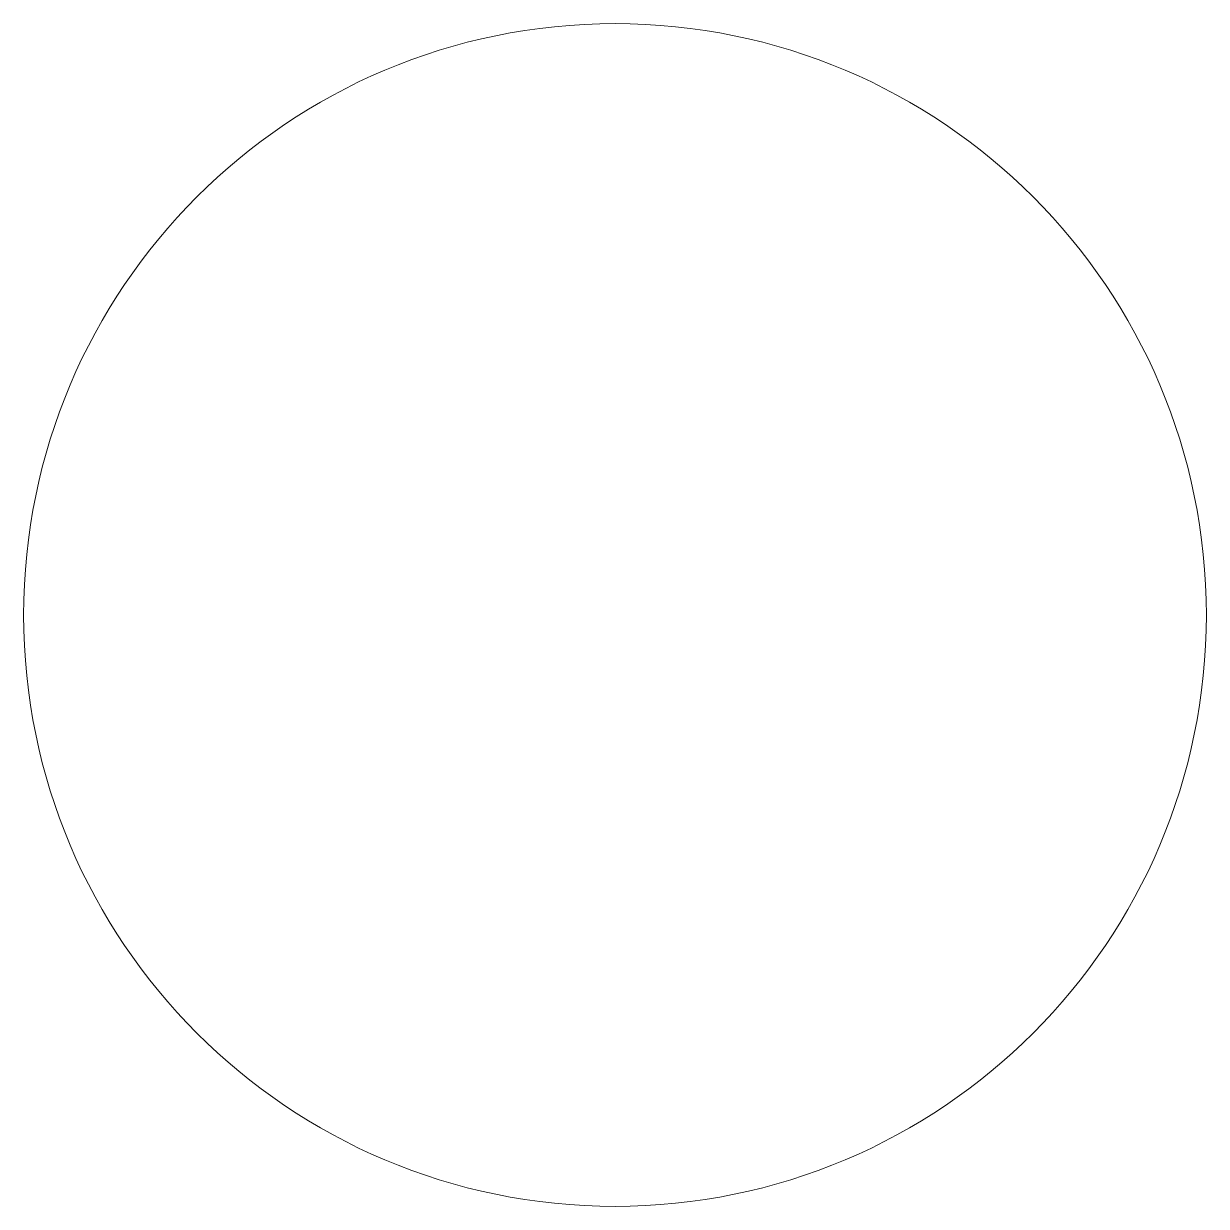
# Model space of a CAD drawing. Header units: millimetres. Extents: x 1700 to 2300, y 1500 to 2100.
import ezdxf

# ---------------------------------------------------------------- set-up
doc = ezdxf.new("R2010")
doc.units = ezdxf.units.MM
doc.header["$LTSCALE"] = 50
doc.layers.add('None', color=7, linetype='Continuous', lineweight=5)
doc.layers.add('Rosetta-Visible-V', color=7, linetype='Continuous', lineweight=5)

# ---------------------------------------------------------------- blocks, each defined once
blk = doc.blocks.new('Rosetta-Sym-2D')
at = {"color": 255, "linetype": 'Continuous', "lineweight": 5, "transparency": 33554687}
blk.add_wipeout([(1500, 0), (1470.59, 1.44), (1441.47, 5.76), (1412.91, 12.92), (1385.19, 22.84), (1358.58, 35.42), (1333.33, 50.56), (1309.68, 68.1), (1287.87, 87.87), (1268.1, 109.68), (1250.56, 133.33), (1235.42, 158.58), (1222.84, 185.19), (1212.92, 212.91), (1205.76, 241.47), (1201.44, 270.59), (1200, 300), (1201.44, 329.41), (1205.76, 358.53), (1212.92, 387.09), (1222.84, 414.81), (1235.42, 441.42), (1250.56, 466.67), (1268.1, 490.32), (1287.87, 512.13), (1309.68, 531.9), (1333.33, 549.44), (1358.58, 564.58), (1385.19, 577.16), (1412.91, 587.08), (1441.47, 594.24), (1470.59, 598.56), (1500, 600), (1529.41, 598.56), (1558.53, 594.24), (1587.09, 587.08), (1614.81, 577.16), (1641.42, 564.58), (1666.67, 549.44), (1690.32, 531.9), (1712.13, 512.13), (1731.9, 490.32), (1749.44, 466.67), (1764.58, 441.42), (1777.16, 414.81), (1787.08, 387.09), (1794.24, 358.53), (1798.56, 329.41), (1800, 300), (1798.56, 270.59), (1794.24, 241.47), (1787.08, 212.91), (1777.16, 185.19), (1764.58, 158.58), (1749.44, 133.33), (1731.9, 109.68), (1712.13, 87.87), (1690.32, 68.1), (1666.67, 50.56), (1641.42, 35.42), (1614.81, 22.84), (1587.09, 12.92), (1558.53, 5.76), (1529.41, 1.44)], dxfattribs=at).dxf.layer = 'Rosetta-Visible-V'
at = {"layer": 'Rosetta-Visible-V', "color": 7, "linetype": 'Continuous', "lineweight": 5, "transparency": 33554687}
blk.add_ellipse((1500, 300), major_axis=(300, 0), ratio=1, dxfattribs=at)

msp = doc.modelspace()

# ---------------------------------------------------------------- block references
at = {"layer": 'None', "color": 7, "transparency": 33554687}
msp.add_blockref('Rosetta-Sym-2D', (500, 1500), dxfattribs=at)

doc.saveas('drawing.dxf')
